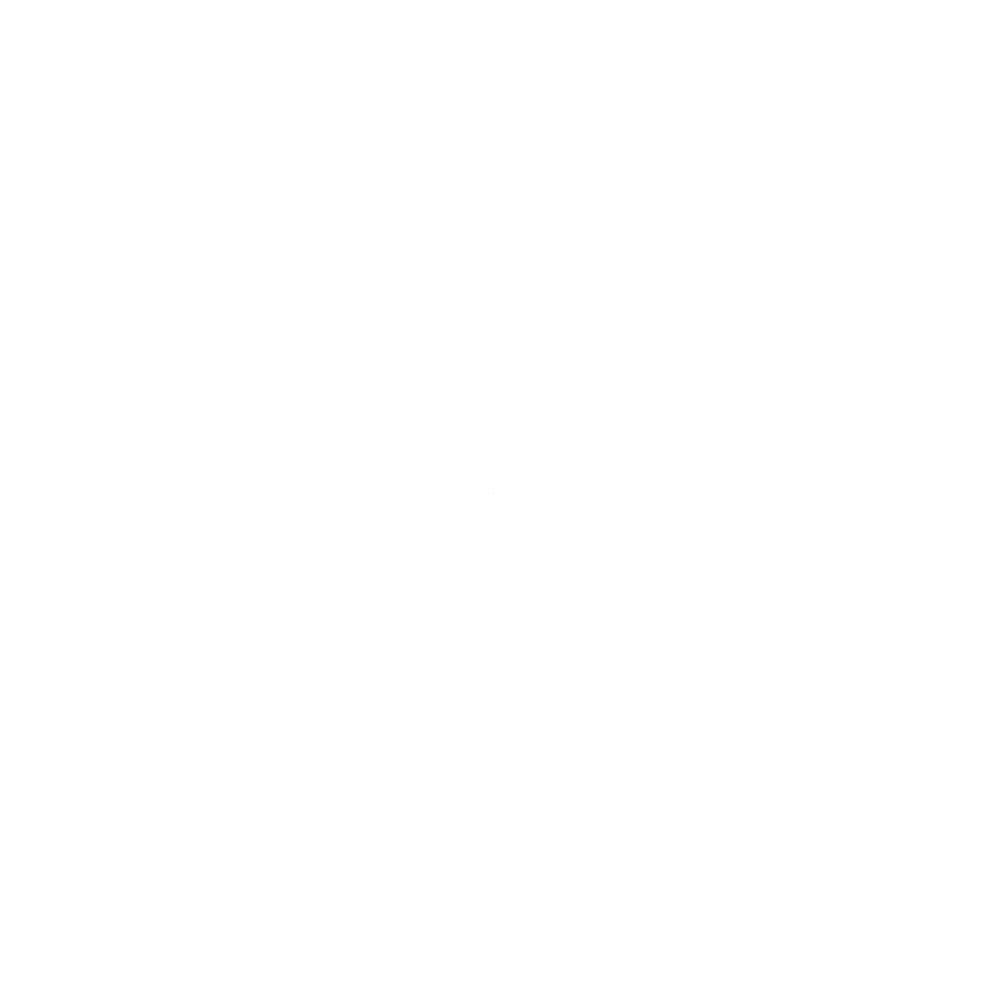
# Model space of a CAD drawing. Header units: metres. Extents: x 722100.2610933648 to 722100.2610933648, y 4197847.377832395 to 4197847.377832395.
import ezdxf

# ---------------------------------------------------------------- set-up
doc = ezdxf.new("R2010")
doc.units = ezdxf.units.M
doc.layers.add('workings_from_description', color=2, linetype='CONTINUOUS')

msp = doc.modelspace()

# ---------------------------------------------------------------- linework, layer by layer
at = {"layer": 'workings_from_description'}
for points in [[(722100.2610933648, 4197847.377832395, 1782.9914604966), (722100.2610933648, 4197847.377832395, 6.0074604966)], [(722100.2610933648, 4197847.377832395, 1782.9914604966), (722100.2610933648, 4197847.377832395, -1.6125395034)]]:
    msp.add_polyline3d(points, dxfattribs=at)

doc.saveas('drawing.dxf')
